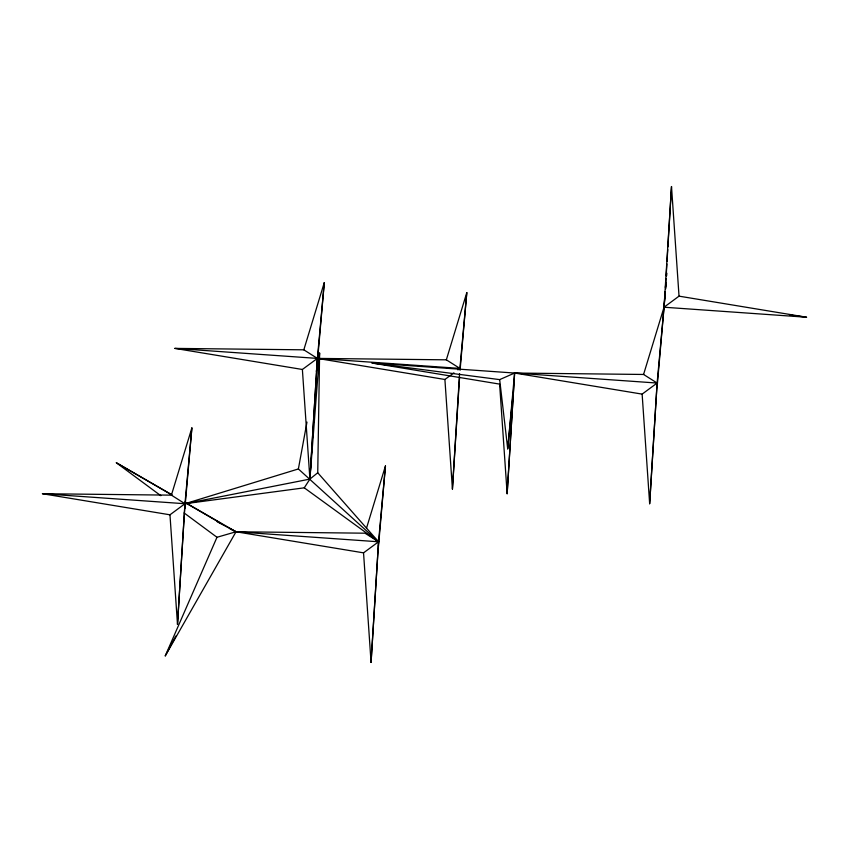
<?xml version="1.0" encoding="UTF-8"?>
<svg xmlns="http://www.w3.org/2000/svg" width="849" height="849" viewBox="0 0 849 849"><rect width="100%" height="100%" fill="white"/><g stroke="black" fill="none" stroke-linecap="round" stroke-linejoin="round"><path stroke-width="1.27" d="M169.97 514.802L177.494 624.418L184.965 503.733L191.874 427.907L171.402 495.147L42.45 493.725L169.97 514.802L184.965 503.733L298.381 468.956L378.548 541.779L371.066 662.464L363.542 552.848L378.548 541.779L385.446 465.952L366.524 528.12M42.45 493.725L184.965 503.733L304.271 487.825L309.906 479.091L317.388 358.405L324.286 282.579L303.825 349.82L174.862 348.398L302.382 369.474L317.388 358.405L446.341 359.827L459.903 368.413L457.898 369.888M649.655 503.733L657.126 383.048L372.095 363.043L499.668 379.62L514.611 373.04L643.574 374.462L657.126 383.048L642.131 394.116L649.655 503.733L657.126 383.048L665.223 294.147M371.066 662.464L378.548 541.779L317.738 472.755L319.617 353.078L316.284 371.31M372.095 363.043L499.615 384.109L507.14 493.736L514.611 373.04L642.131 394.116M666.019 278.387L665.467 287.567L665.977 282.346M666.178 275.766L666.879 263.954M667.038 261.333L667.749 249.521M667.898 246.889L671.506 186.536L679.03 296.152L664.035 307.221L643.574 374.462M177.494 624.418L184.965 503.733L171.402 495.147M184.965 503.733L309.906 479.091L317.388 358.405L303.825 349.82M453.907 372.838L444.908 379.482L452.421 489.098L459.574 373.656M507.14 493.736L514.611 373.04L507.713 448.866L499.668 379.62M671.506 186.536L664.035 307.221L657.073 387.537M452.421 489.098L459.596 376.86M665.181 291.504L664.035 307.221L806.55 317.229L679.03 296.152M317.738 472.755L309.906 479.091L319.617 353.078M184.912 508.222L191.874 427.907M317.324 362.894L324.286 282.579M378.484 546.268L385.446 465.952M460.073 370.26L466.801 292.587L446.341 359.827M466.801 292.587L459.903 368.413L174.862 348.398M665.701 288.915L666.051 284.999M507.713 448.866L513.178 392.694M666.614 275.819L666.868 273.198M298.381 468.956L306.977 422.091M363.542 552.848L236.022 531.771L165.258 655.874L216.983 537.279L236.022 531.771L364.985 533.193L378.548 541.779L236.022 531.771L230.153 528.938M165.258 655.874L175.839 636.018M789.453 315L806.55 317.229M317.388 358.405L444.908 379.482M217.238 521.795L236.022 531.771L184.732 502.194M160.832 495.71L116.345 462.769L172.198 494.967M116.345 462.769L171.424 494.691M185.199 502.672L220.772 523.281M304.271 487.825L378.548 541.779M184.137 512.966L216.983 537.279M302.382 369.474L309.906 479.091"/></g></svg>
